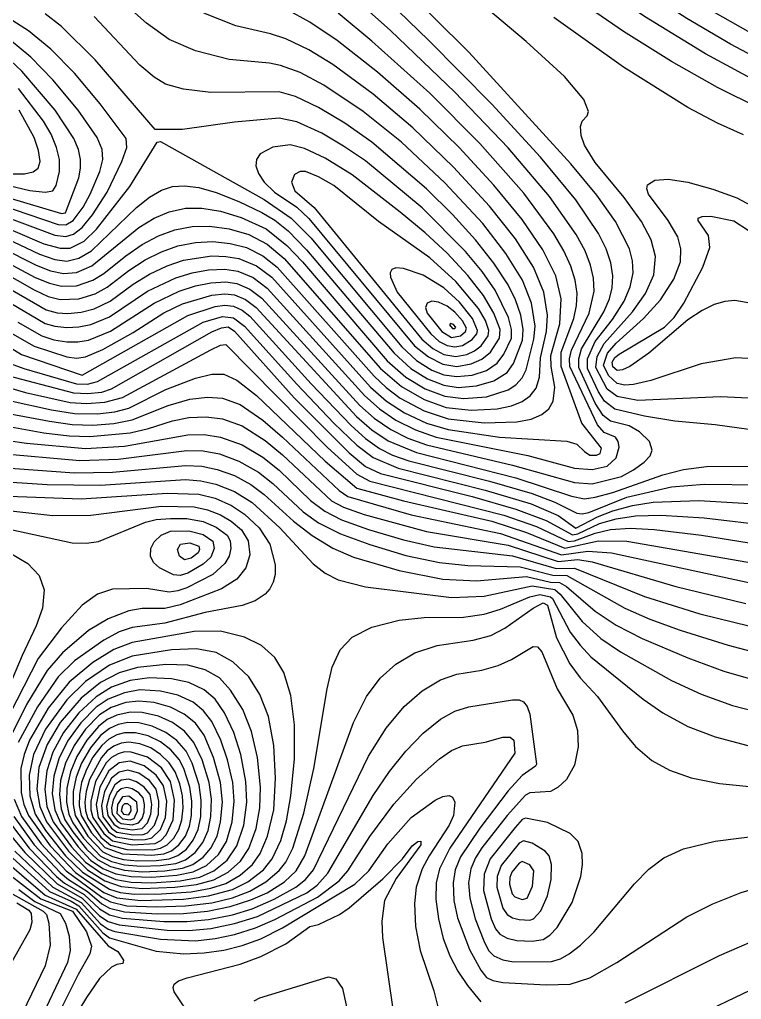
# Model space of a CAD drawing. Header units: inches. Extents: x 2608994 to 2618701, y 1261813 to 1271655.
# Drawn here: x 2615312 to 2616107, y 1265173 to 1266252 of the extents above; entities that cross this region are included whole.
import ezdxf

# ---------------------------------------------------------------- set-up
doc = ezdxf.new("R2010")
doc.units = ezdxf.units.IN
doc.header["$MEASUREMENT"] = 0

msp = doc.modelspace()

# ---------------------------------------------------------------- linework, layer by layer
for points, elevation in [([(2616132.4, 1266179.7), (2616067.6, 1266214.4), (2616000.4, 1266255.6), (2615932, 1266302.7), (2615866, 1266353.1), (2615789.2, 1266418.7), (2615720, 1266485.9), (2615657.2, 1266557.9), (2615593.6, 1266640.5), (2615538.1, 1266721.1), (2615494.5, 1266794.3), (2615458.7, 1266868.7)], 244), ([(2616127.6, 1266154.2), (2616080.8, 1266177.3), (2616030.4, 1266205.9), (2615977.6, 1266239.2), (2615922.4, 1266277.3), (2615861.2, 1266323.5), (2615802.4, 1266372.4), (2615744.8, 1266425.1), (2615696.8, 1266473.9), (2615662, 1266515), (2615622.4, 1266565.3), (2615549.9, 1266667.1), (2615491, 1266760.7), (2615435.2, 1266862.2)], 243), ([(2616162.4, 1266189.4), (2616095.2, 1266225), (2616047.2, 1266253.5), (2615998, 1266285.2), (2615950, 1266318.5), (2615902, 1266354.4), (2615855.2, 1266392.1), (2615810.8, 1266430.4), (2615767.6, 1266470.4), (2615729.2, 1266508.9), (2615668.3, 1266577.1), (2615609.2, 1266651.5), (2615554.1, 1266729.5), (2615510.5, 1266800.3), (2615476.7, 1266867.5)], 245), ([(2616156.4, 1266215.5), (2616076, 1266261), (2616022, 1266295.1), (2615969.2, 1266331.4), (2615916.4, 1266370.7), (2615864.8, 1266412.1), (2615815.6, 1266454.7), (2615768.8, 1266498.5), (2615726.8, 1266541.2), (2615684.8, 1266587.6), (2615618.9, 1266668.3), (2615560.5, 1266749.9), (2615516.8, 1266821)], 246), ([(2616128.8, 1265798.9), (2616078.4, 1265806), (2616034, 1265810), (2616000.4, 1265815.6), (2615968, 1265823.1), (2615956.7, 1265831.9), (2615950, 1265842.3), (2615937.9, 1265867.9), (2615937.9, 1265878.7), (2615946.4, 1265897.8), (2615965.5, 1265921.9), (2615978.1, 1265942.3), (2615984.9, 1265957.9), (2615988, 1265973.5), (2615987.4, 1265986.7), (2615984, 1265999.9), (2615968.7, 1266029.9), (2615948.1, 1266058.7), (2615919.3, 1266093.5), (2615807.2, 1266216.4), (2615652.4, 1266369.9)], 240), ([(2616122.8, 1265835.1), (2616084.4, 1265836.8), (2615993.2, 1265832.6), (2615970.4, 1265837), (2615959.6, 1265845.1), (2615946.9, 1265869.1), (2615948.3, 1265881.1), (2615956.2, 1265895.5), (2615987.4, 1265930.3), (2616001.8, 1265950.7), (2616010.8, 1265971.1), (2616012.7, 1265991.5), (2616008.1, 1266009.5), (2615997.1, 1266029.9), (2615978, 1266056.3), (2615946.2, 1266094.7), (2615934.6, 1266113.9), (2615930.9, 1266124.7), (2615930.1, 1266134.3), (2615932, 1266140.3), (2615937.6, 1266146.3), (2615938.8, 1266151.1), (2615933.8, 1266164.3), (2615912.3, 1266189.5), (2615870.2, 1266227.9), (2615716, 1266358)], 241), ([(2615923.6, 1265742.6), (2615942.8, 1265741), (2615975.1, 1265749.1), (2615988.6, 1265756.3), (2616000.2, 1265764.7), (2616006.8, 1265771.9), (2616009.1, 1265777.9), (2616006.1, 1265787.5), (2615995.1, 1265798.3), (2615983.6, 1265804.7), (2615963.2, 1265809.9), (2615955, 1265816.3), (2615946.4, 1265829.7), (2615928.2, 1265869.1), (2615928.1, 1265878.7), (2615931.3, 1265889.5), (2615955.9, 1265930.3), (2615961.9, 1265944.7), (2615964.9, 1265956.7), (2615965.6, 1265969.9), (2615963.5, 1265984.3), (2615958.3, 1265999.9), (2615950, 1266016.7), (2615924.9, 1266053.9), (2615886.1, 1266100.7), (2615832.4, 1266158.9), (2615762.8, 1266229.4), (2615686, 1266304)], 239), ([(2615923.6, 1265758.1), (2615942.8, 1265756.6), (2615959.6, 1265760.3), (2615969.3, 1265769.5), (2615972.8, 1265781.5), (2615971.6, 1265787.5), (2615968.6, 1265792.3), (2615956, 1265797.6), (2615948.8, 1265805.8), (2615918.4, 1265870.3), (2615918.1, 1265878.7), (2615920.2, 1265888.3), (2615939.7, 1265929.1), (2615945.1, 1265953.1), (2615944.4, 1265967.5), (2615941.1, 1265981.9), (2615935.1, 1265997.5), (2615925.5, 1266015.5), (2615896.1, 1266057.5), (2615850.4, 1266110.9), (2615791.6, 1266172.3), (2615720.8, 1266240.3), (2615670.4, 1266285.5)], 238), ([(2615826.4, 1265836.9), (2615850.4, 1265844.4), (2615858.8, 1265849.9), (2615866, 1265857.7), (2615870.3, 1265866.7), (2615878.6, 1265900.3), (2615880.1, 1265914.7), (2615876.1, 1265939.9), (2615866.1, 1265965.1), (2615848, 1265994.7), (2615822.4, 1266027.5), (2615780.8, 1266072.4), (2615732.8, 1266117.4), (2615690.8, 1266150.9), (2615647.6, 1266179.9), (2615621.2, 1266193.9), (2615599.6, 1266201.8), (2615587.6, 1266204.1), (2615543.2, 1266208.2), (2615506, 1266217.7), (2615477.2, 1266230.3), (2615452, 1266248.1), (2615432.8, 1266265.5)], 234), ([(2615221.6, 1266253.5), (2615185.6, 1266213.8), (2615173.7, 1266194.3), (2615168.5, 1266175.1), (2615167.1, 1266153.5), (2615168.9, 1266135.5), (2615175.3, 1266117.5), (2615192.9, 1266089.9), (2615203.6, 1266078.5), (2615214.4, 1266070.3), (2615284, 1266039.9), (2615351.2, 1266014.7)], 231), ([(2615351.2, 1266014.7), (2615363.2, 1266013.2), (2615371.6, 1266016), (2615381.2, 1266023.2), (2615392.5, 1266037.1), (2615408.7, 1266062.3), (2615425, 1266095.9), (2615430.4, 1266111.5), (2615429.8, 1266121.1), (2615401, 1266159.5), (2615372.8, 1266193.1), (2615346.8, 1266219.5), (2615322.2, 1266239.9), (2615300.8, 1266253.5)], 231), ([(2615810.8, 1265860.8), (2615826.4, 1265865.9), (2615838.4, 1265873.9), (2615845.6, 1265883.7), (2615854.1, 1265901.5), (2615854.2, 1265911.1), (2615850.9, 1265924.3), (2615836.2, 1265954.3), (2615821.9, 1265974.7), (2615803.6, 1265996.7), (2615755.6, 1266044.8), (2615693.2, 1266096.5), (2615669.2, 1266113), (2615645.2, 1266127), (2615617.6, 1266139.6), (2615598.4, 1266143.6), (2615549.2, 1266139.2), (2615491.6, 1266131), (2615461.6, 1266131.2), (2615395.6, 1266208), (2615358.4, 1266244.7), (2615340.4, 1266258.6)], 232), ([(2615815.6, 1265848.8), (2615834.8, 1265854.4), (2615849.2, 1265863.6), (2615856.4, 1265873.6), (2615866.1, 1265899.1), (2615867.1, 1265911.1), (2615864.4, 1265926.7), (2615858.6, 1265943.5), (2615850.3, 1265960.3), (2615834.8, 1265984.1), (2615814.4, 1266009.8), (2615789.2, 1266037.5), (2615760.4, 1266065.8), (2615700.4, 1266117.2), (2615670.4, 1266138.2), (2615641.6, 1266155.5), (2615616.4, 1266167.5), (2615598.4, 1266172.5), (2615522.8, 1266172.1), (2615492.8, 1266175.7), (2615473.1, 1266181.1), (2615460.4, 1266188.9), (2615444.8, 1266202), (2615394.5, 1266255.5)], 233), ([(2615838.4, 1265823.6), (2615854, 1265826.9), (2615866, 1265831.8), (2615874.6, 1265837.9), (2615881.2, 1265846.3), (2615885.1, 1265858.3), (2615885.9, 1265879.9), (2615892.7, 1265908.7), (2615893.7, 1265926.7), (2615889.8, 1265951.9), (2615878.2, 1265979.5), (2615858.5, 1266010.7), (2615830, 1266046.8), (2615790.4, 1266089.8), (2615745.6, 1266133.1), (2615701.6, 1266170.1), (2615657.2, 1266202.6), (2615630.8, 1266218.8), (2615605.6, 1266231), (2615588.8, 1266236.6), (2615550.4, 1266245.5), (2615515.3, 1266259.1)], 235), ([(2615860, 1265809.2), (2615875.6, 1265812.3), (2615887.6, 1265817.3), (2615895.1, 1265823.5), (2615899.9, 1265831.9), (2615901.8, 1265847.5), (2615897.8, 1265870.3), (2615897.6, 1265882.3), (2615907.3, 1265917.1), (2615908.8, 1265944.7), (2615902.8, 1265969.9), (2615888.7, 1265998.7), (2615866, 1266032.1), (2615834.8, 1266070), (2615796.3, 1266111.5), (2615753.2, 1266153.6), (2615706.4, 1266194.4), (2615662, 1266229.1), (2615632, 1266249.2), (2615606.8, 1266263.2)], 236), ([(2615934.4, 1265776.7), (2615940.4, 1265772.4), (2615947.6, 1265772.5), (2615951.6, 1265774.3), (2615953.4, 1265780.3), (2615931.5, 1265807.9), (2615908.7, 1265870.3), (2615908.8, 1265885.9), (2615922.6, 1265923.1), (2615925.7, 1265937.5), (2615926.3, 1265950.7), (2615924.3, 1265965.1), (2615919.5, 1265980.7), (2615911.9, 1265997.5), (2615900.8, 1266016.4), (2615867.7, 1266061.1), (2615819.2, 1266115.8), (2615764, 1266171.3), (2615700.4, 1266228.6), (2615663.2, 1266259.3)], 237), ([(2616109.6, 1266125.3), (2616080.8, 1266138.2), (2616048.4, 1266155.3), (2615977.6, 1266199.7), (2615900.8, 1266254.5)], 242), ([(2615354.8, 1266026.6), (2615363.2, 1266026.2), (2615371.5, 1266031.1), (2615382.4, 1266045.5), (2615390.1, 1266059.9), (2615400.7, 1266085.1), (2615404.1, 1266098.3), (2615403.4, 1266109.1), (2615397.9, 1266122.3), (2615376.7, 1266152.3), (2615349, 1266185.9), (2615324.8, 1266210.7), (2615301.2, 1266230.3)], 230), ([(2615362.8, 1266039.5), (2615377.5, 1266077.9), (2615379.5, 1266088.7), (2615379.4, 1266098.3), (2615377.1, 1266109.1), (2615372.1, 1266121.1), (2615351.7, 1266152.3), (2615314.9, 1266195.5), (2615296, 1266213.2)], 229), ([(2615348.8, 1266063.7), (2615352.8, 1266069.5), (2615356.5, 1266085.1), (2615356.2, 1266098.3), (2615353.1, 1266111.5), (2615347, 1266125.9), (2615338.6, 1266140.3), (2615311.3, 1266176.3)], 228), ([(2615327.2, 1266084.4), (2615332.7, 1266088.7), (2615334.9, 1266095.9), (2615333.3, 1266107.9), (2615328.5, 1266122.3), (2615311.8, 1266152.3)], 227), ([(2615275.6, 1266032.3), (2615339.2, 1266005.4), (2615357.2, 1266000.4), (2615368, 1266000.5), (2615383.6, 1266008.2), (2615397, 1266021.5), (2615433.6, 1266068.3), (2615464, 1266117.2), (2615467.6, 1266118), (2615581.6, 1266054), (2615611.6, 1266033.6), (2615633.2, 1266011.7), (2615733.3, 1265891.9), (2615749.6, 1265876.9), (2615766.4, 1265866.2), (2615779.6, 1265861.1), (2615794, 1265859), (2615810.8, 1265860.8)], 232), ([(2615809.6, 1265873), (2615821.6, 1265878.1), (2615831, 1265885.9), (2615840.9, 1265901.5), (2615841.5, 1265911.1), (2615834.8, 1265929.1), (2615823.3, 1265948.3), (2615806, 1265970.5), (2615783.2, 1265994.9), (2615759.2, 1266017.4), (2615731.6, 1266040.3), (2615678.8, 1266081.2), (2615648.8, 1266099.7), (2615626, 1266110.3), (2615610.4, 1266114.3), (2615591.2, 1266111.8), (2615577.2, 1266104.3), (2615573.4, 1266098.3), (2615572.7, 1266091.1), (2615575.4, 1266082.7), (2615581.7, 1266073.1), (2615593, 1266062.3), (2615617.7, 1266045.5), (2615630.8, 1266033.1), (2615747.3, 1265893.1), (2615762.8, 1265880.7), (2615778.4, 1265872.8), (2615794, 1265870.3), (2615809.6, 1265873)], 231), ([(2615303.2, 1266082.3), (2615317.6, 1266082.3), (2615327.2, 1266084.4)], 227), ([(2615804.8, 1265883.5), (2615813.2, 1265887.3), (2615820.6, 1265893.1), (2615828.4, 1265903.9), (2615829.2, 1265909.9), (2615825.4, 1265920.7), (2615817.7, 1265933.9), (2615792.8, 1265963.8), (2615764, 1265989.7), (2615707.6, 1266029.8), (2615658.3, 1266069.5), (2615641.6, 1266079), (2615627.2, 1266084.8), (2615621.2, 1266085), (2615615.2, 1266081.6), (2615611.8, 1266073.1), (2615615.6, 1266063.5), (2615636.8, 1266045.2), (2615755.5, 1265900.3), (2615767.6, 1265890.1), (2615779.6, 1265883.5), (2615792.8, 1265881.3), (2615804.8, 1265883.5)], 230), ([(2615270.8, 1266076.6), (2615323.6, 1266064), (2615340.4, 1266062.1), (2615348.8, 1266063.7)], 228), ([(2616127.6, 1265878.1), (2616101.2, 1265879.8), (2616062.8, 1265873), (2616007.5, 1265854.7), (2615988.4, 1265850.2), (2615978.8, 1265849.8), (2615970.4, 1265851.6), (2615960.8, 1265860.1), (2615955.5, 1265871.5), (2615959.9, 1265884.7), (2615969.2, 1265895.8), (2615999.4, 1265923.1), (2616018.1, 1265943.5), (2616032.8, 1265966.3), (2616040.1, 1265985.5), (2616040.7, 1265999.9), (2616037.2, 1266013.1), (2616026.7, 1266031.1), (2616004.9, 1266059.9), (2616003.1, 1266065.9), (2616004, 1266070.2), (2616012, 1266075.5), (2616026.8, 1266076.5), (2616048.4, 1266073.1), (2616076, 1266065.4), (2616102.4, 1266056), (2616118, 1266047.4)], 242), ([(2615210.1, 1266052.7), (2615334.4, 1265993.9), (2615351.2, 1265988.2), (2615364.4, 1265986.3), (2615377.6, 1265989.4), (2615391.7, 1265997.5), (2615441.2, 1266045.3), (2615455.6, 1266056.6), (2615468.8, 1266064.3), (2615480.8, 1266068.3), (2615494, 1266069.3), (2615509.6, 1266067.2), (2615528.8, 1266061.8), (2615554, 1266051.9), (2615579.2, 1266039.9), (2615593.6, 1266031.3), (2615608, 1266019.7), (2615628.4, 1265998.7), (2615724.9, 1265884.7), (2615743.4, 1265867.9), (2615761.6, 1265856.6), (2615779.6, 1265849.5), (2615795.2, 1265847.2), (2615815.6, 1265848.8)], 233), ([(2615290, 1266048.5), (2615354.8, 1266026.6)], 230), ([(2615299.6, 1266056.3), (2615358.4, 1266038.5), (2615362.8, 1266039.5)], 229), ([(2615213.2, 1266040.9), (2615330.8, 1265981.8), (2615346.4, 1265975.7), (2615360.8, 1265972.5), (2615375.2, 1265973.8), (2615392, 1265981), (2615443.6, 1266023.1), (2615460.4, 1266033.4), (2615477.2, 1266040.6), (2615495.2, 1266044.4), (2615513.2, 1266044.4), (2615533.6, 1266041.1), (2615556.4, 1266034.2), (2615584, 1266021.7), (2615606.8, 1266003.5), (2615623.8, 1265985.5), (2615717.2, 1265876.6), (2615737.6, 1265858.5), (2615759.2, 1265845.5), (2615780.8, 1265837.4), (2615801.2, 1265835.1), (2615826.4, 1265836.9)], 234), ([(2615209.6, 1266032.6), (2615329.6, 1265968.3), (2615345.2, 1265961.8), (2615358.4, 1265958.5), (2615375.2, 1265959.1), (2615393.2, 1265965.3), (2615405.2, 1265972.7), (2615429.2, 1265992.1), (2615447.2, 1266004.5), (2615465.2, 1266014.2), (2615483.2, 1266020.8), (2615502.4, 1266024.5), (2615521.6, 1266024.8), (2615543.2, 1266021.7), (2615564.8, 1266015.5), (2615585.2, 1266004.9), (2615603.8, 1265989.1), (2615710, 1265868), (2615732.8, 1265848.2), (2615758, 1265833.7), (2615782, 1265825.2), (2615809.6, 1265822.2), (2615838.4, 1265823.6)], 235), ([(2616122.8, 1265938.9), (2616100, 1265942.9), (2616089.2, 1265941.8), (2616077.2, 1265938.3), (2616064, 1265931.8), (2616048.4, 1265921.6), (2616005.4, 1265884.7), (2615984.3, 1265870.3), (2615976.4, 1265866.7), (2615970.4, 1265865.9), (2615965.6, 1265869.8), (2615964.8, 1265875.1), (2615968, 1265880.1), (2615972.8, 1265883.8), (2616022.5, 1265913.5), (2616033.2, 1265924.3), (2616043.9, 1265939.9), (2616064.7, 1265979.5), (2616072.6, 1266001.1), (2616070.9, 1266014.3), (2616059.8, 1266031.1), (2616059.7, 1266033.5), (2616064, 1266035.5), (2616073.6, 1266035.6), (2616098.8, 1266030.5), (2616114.8, 1266020.3)], 243), ([(2615204.8, 1266024.8), (2615328.4, 1265954.5), (2615344, 1265947.3), (2615357.2, 1265944), (2615377.6, 1265944.7), (2615395.6, 1265950.2), (2615408.8, 1265957.5), (2615432.8, 1265975.9), (2615450.8, 1265987.5), (2615468.8, 1265996.5), (2615486.8, 1266002.9), (2615506, 1266006.7), (2615525.2, 1266007.7), (2615544.4, 1266005.8), (2615562.4, 1266001.3), (2615580.4, 1265992.1), (2615596.1, 1265979.5), (2615702.8, 1265859.4), (2615716, 1265846.9), (2615731.6, 1265835.4), (2615758, 1265821.3), (2615784.4, 1265812.6), (2615824, 1265808.1), (2615860, 1265809.2)], 236), ([(2615290, 1265962.2), (2615341.8, 1265932.7), (2615353.6, 1265929.4), (2615365.6, 1265928.7), (2615380, 1265930), (2615394.4, 1265933.6), (2615412.2, 1265942.3), (2615437.6, 1265960.9), (2615455.6, 1265972), (2615474.8, 1265981.1), (2615492.8, 1265987.1), (2615524, 1265991.9), (2615539.6, 1265991.5), (2615554, 1265989.2), (2615573.2, 1265981.1), (2615590, 1265968.4), (2615698.7, 1265847.5), (2615716.6, 1265831.9), (2615736.4, 1265819.1), (2615760.4, 1265807.9), (2615784.4, 1265800.8), (2615840.8, 1265792.5), (2615915.2, 1265788.1), (2615926, 1265784.5), (2615934.4, 1265776.7)], 237), ([(2615302, 1265940.3), (2615340.4, 1265917.7), (2615351.2, 1265914.6), (2615364.4, 1265913.2), (2615377.6, 1265913.8), (2615390.8, 1265916.5), (2615411.2, 1265924.8), (2615453.2, 1265953.1), (2615484.4, 1265968), (2615502.4, 1265973.4), (2615520.4, 1265976.5), (2615538.4, 1265977.2), (2615552.8, 1265975.2), (2615569.6, 1265968.1), (2615585.2, 1265956.3), (2615692.5, 1265837.9), (2615708.8, 1265823.4), (2615726.8, 1265811.1), (2615748.4, 1265800.3), (2615771.2, 1265792.5), (2615872, 1265772.1), (2615923.6, 1265758.1)], 238), ([(2615800, 1265893.4), (2615810.8, 1265900), (2615816, 1265906.3), (2615816.7, 1265909.9), (2615811, 1265923.1), (2615796.8, 1265941.1), (2615779.6, 1265956.7), (2615756.8, 1265970.8), (2615735.2, 1265978.1), (2615726.8, 1265978.7), (2615722.4, 1265977.1), (2615720.6, 1265973.5), (2615720.9, 1265968.7), (2615728.2, 1265951.9), (2615765.2, 1265906), (2615774.4, 1265897.9), (2615783.2, 1265893.2), (2615791.6, 1265891.8), (2615800, 1265893.4)], 229), ([(2615310.4, 1265919), (2615336.8, 1265904), (2615350, 1265899.7), (2615364.4, 1265897.2), (2615376.4, 1265897.2), (2615388.4, 1265899.3), (2615412.4, 1265909.2), (2615460.4, 1265940), (2615488, 1265953.3), (2615506, 1265959.1), (2615522.8, 1265962.4), (2615539.6, 1265963.5), (2615551.6, 1265961.7), (2615566, 1265955.5), (2615579.2, 1265945.5), (2615687.2, 1265827.3), (2615702.8, 1265813.3), (2615721.2, 1265800.7), (2615740, 1265791.2), (2615760.6, 1265783.9), (2615855.2, 1265761.4), (2615923.6, 1265742.6)], 239), ([(2615304.4, 1265906.1), (2615328.4, 1265892.6), (2615364.4, 1265880.7), (2615375.2, 1265879.5), (2615384.8, 1265880.7), (2615404, 1265888.9), (2615437.6, 1265907.7), (2615471.2, 1265929.2), (2615491.6, 1265939.2), (2615524, 1265948.8), (2615538.4, 1265950.3), (2615549.2, 1265949), (2615561.2, 1265944), (2615572.9, 1265935.1), (2615683.5, 1265815.1), (2615700.4, 1265800.3), (2615718.4, 1265788.4), (2615749.6, 1265775.5), (2615858.8, 1265747.6), (2615920, 1265727.4), (2615934.4, 1265724.6), (2615946.4, 1265726.4)], 240), ([(2615798.1, 1265903.9), (2615803.6, 1265908.7), (2615804.5, 1265912.3), (2615800, 1265920.5), (2615791.6, 1265930.1), (2615783.2, 1265936.5), (2615773.6, 1265941.1), (2615766.4, 1265942.2), (2615761.4, 1265939.9), (2615759.5, 1265935.1), (2615761.1, 1265929.1), (2615777.5, 1265908.7), (2615788, 1265902.2), (2615798.1, 1265903.9)], 228), ([(2615292.4, 1265897), (2615314.4, 1265883.5), (2615381.2, 1265860.6), (2615497.6, 1265926.5), (2615527.6, 1265936.3), (2615538.4, 1265937.7), (2615548, 1265936.5), (2615557.6, 1265932.1), (2615565.9, 1265925.5), (2615633.5, 1265851.1), (2615677.6, 1265805.1), (2615693.2, 1265790.8), (2615708.8, 1265779.9), (2615723.2, 1265772.7), (2615741.2, 1265766.3), (2615830, 1265743.9), (2615876.8, 1265730.3), (2615902, 1265720.8), (2615926, 1265708.6)], 241), ([(2615302, 1265873.5), (2615317, 1265867.9), (2615375.2, 1265851.1), (2615387.2, 1265850.8), (2615398, 1265853.5), (2615514.4, 1265918.9), (2615536, 1265925.2), (2615548, 1265923.9), (2615560, 1265914.7), (2615617.6, 1265850.6), (2615658.6, 1265807.9), (2615683.6, 1265783.4), (2615701.6, 1265769.8), (2615729.2, 1265758.2), (2615825.2, 1265734), (2615875.6, 1265718.9), (2615905.6, 1265706.2), (2615924.8, 1265692.1), (2615948.8, 1265704.7), (2615965.6, 1265711.4), (2615987.2, 1265717.1), (2616010, 1265720.7), (2616060.4, 1265722.5), (2616140.8, 1265717.8)], 242), ([(2615293.5, 1265861.9), (2615371.6, 1265841.3), (2615387.2, 1265840.3), (2615402.8, 1265842.1), (2615413.6, 1265845.7), (2615524, 1265908.5), (2615534.8, 1265912.9), (2615542, 1265913.7), (2615549.2, 1265909.1), (2615614.9, 1265835.5), (2615675.2, 1265775.1), (2615693.2, 1265760.2), (2615710, 1265752.3), (2615810.8, 1265726.9), (2615858.8, 1265713.2), (2615892.4, 1265700.6), (2615921.2, 1265684.7), (2615927.2, 1265686), (2615951.2, 1265697.2), (2615969.2, 1265702.5), (2615990.8, 1265705.7), (2616018.4, 1265706.5), (2616066.4, 1265703.5), (2616140.8, 1265694.8)], 243), ([(2615789.2, 1265912.1), (2615791.6, 1265911.9), (2615792.8, 1265913.5), (2615790.4, 1265916.4), (2615786.8, 1265917.5), (2615786, 1265915.9), (2615789.2, 1265912.1)], 227), ([(2615270.8, 1265855.6), (2615318.8, 1265841.7), (2615368, 1265830.7), (2615386, 1265829.4), (2615406.4, 1265830.9), (2615425.6, 1265836), (2615522.8, 1265888.5), (2615533.6, 1265893.6), (2615539.6, 1265894.5), (2615651, 1265781.5), (2615683.6, 1265751.6), (2615698, 1265743.9), (2615845.6, 1265706.3), (2615881.6, 1265693.9), (2615916.4, 1265677.6), (2615923.6, 1265678.3), (2615946.4, 1265686.8), (2615963.2, 1265690.7), (2615984.8, 1265692), (2616011.2, 1265690.7), (2616063.3, 1265684.3), (2616145.6, 1265671.4)], 244), ([(2615300.8, 1265832.7), (2615347.6, 1265822.5), (2615372.8, 1265818.4), (2615398, 1265818.2), (2615417.2, 1265820.3), (2615432.8, 1265824.2), (2615473.6, 1265844.8), (2615506, 1265857.5), (2615524, 1265861.7), (2615537.2, 1265861.7), (2615551.6, 1265855), (2615573.2, 1265838.1), (2615649, 1265765.9), (2615683.6, 1265736.2), (2615735.2, 1265722.4), (2615832.4, 1265699.7), (2615870.8, 1265687.3), (2615912.8, 1265670.3), (2615950, 1265678.2), (2615981.2, 1265677.7), (2616317.2, 1265619.5)], 245), ([(2615302, 1265817.9), (2615345.2, 1265809.9), (2615370.4, 1265806.3), (2615393.2, 1265805.7), (2615416, 1265807.5), (2615436.4, 1265811.3), (2615476, 1265827.2), (2615500, 1265834.1), (2615519.2, 1265836.6), (2615536, 1265835.4), (2615555.2, 1265828.2), (2615580.4, 1265811), (2615602, 1265792.4), (2615664.4, 1265733.5), (2615674, 1265727), (2615743.6, 1265706.7), (2615842, 1265686.4), (2615909.2, 1265662.9), (2615938, 1265666.9), (2615964.4, 1265664.9), (2616149.2, 1265625)], 246), ([(2615266, 1265810.4), (2615339.2, 1265797.3), (2615366.8, 1265793.9), (2615389.6, 1265793), (2615434, 1265797.2), (2615454.4, 1265801.8), (2615480.8, 1265810.4), (2615498.8, 1265813.9), (2615518, 1265814.8), (2615536, 1265812.5), (2615557.6, 1265804.8), (2615582.8, 1265788.8), (2615602, 1265772.9), (2615656, 1265722.4), (2615669.2, 1265715.1), (2615692, 1265707.3), (2615760.4, 1265688.6), (2615850.4, 1265673.5), (2615905.6, 1265655.5), (2615927.2, 1265657.6), (2615942.8, 1265655.2), (2616035.2, 1265627.9), (2616112, 1265609.2)], 247), ([(2615279.2, 1265791.5), (2615320, 1265785.8), (2615384.8, 1265780), (2615428, 1265782.6), (2615497.6, 1265795.1), (2615515.6, 1265795.2), (2615533.6, 1265792.5), (2615557.6, 1265784), (2615580.4, 1265770.5), (2615598.4, 1265755.9), (2615632.7, 1265722.7), (2615648.5, 1265710.7), (2615666.8, 1265701.4), (2615696.8, 1265690.8), (2615735.2, 1265679.3), (2615768.8, 1265671.7), (2615855.2, 1265661.6), (2615903.2, 1265647.9), (2615923.6, 1265648.2), (2616000.4, 1265617), (2616061.6, 1265597.7), (2616152.8, 1265575.5)], 248), ([(2615287.6, 1265774.7), (2615378.8, 1265766.7), (2615420.8, 1265768.1), (2615496.4, 1265777.6), (2615514.4, 1265777.2), (2615532.4, 1265773.9), (2615554, 1265766.1), (2615575.6, 1265753.8), (2615591.2, 1265741.5), (2615624.8, 1265710.1), (2615641.6, 1265698.2), (2615665.6, 1265686.1), (2615698, 1265674), (2615737.6, 1265662), (2615774.8, 1265654.3), (2615806, 1265651), (2615863.6, 1265649.6), (2615899.6, 1265640.5), (2615915.2, 1265640), (2615978.8, 1265603.9), (2616006.4, 1265591.8), (2616040, 1265579.7), (2616092.8, 1265563.3), (2616137.2, 1265551.6)], 249), ([(2615286.4, 1265759.3), (2615372.8, 1265753.2), (2615414.8, 1265753.9), (2615495.2, 1265761.2), (2615513.2, 1265760.3), (2615530, 1265756.9), (2615549.2, 1265750), (2615567.2, 1265740.1), (2615581.6, 1265729.4), (2615614, 1265699.7), (2615634.4, 1265684.2), (2615657.2, 1265670.2), (2615680, 1265660.2), (2615730.4, 1265645.4), (2615778.4, 1265636), (2615815.6, 1265634.3), (2615870.8, 1265638.9), (2615897.2, 1265632.8), (2615906.8, 1265632.5), (2615914.8, 1265627.9), (2615946.4, 1265600.6), (2615969.2, 1265585.4), (2615998, 1265570.5), (2616048.4, 1265549.2), (2616088, 1265534.8), (2616127.6, 1265523.4)], 250), ([(2615946.4, 1265726.4), (2615965.6, 1265731.3), (2616020.8, 1265750.9), (2616043.6, 1265756.7), (2616068.8, 1265760), (2616115.6, 1265760.5)], 240), ([(2615281.6, 1265744.3), (2615342.8, 1265740.4), (2615401.6, 1265739.4), (2615495.2, 1265745.6), (2615512, 1265744.4), (2615528.5, 1265740.7), (2615549.2, 1265732.5), (2615568.4, 1265720.3), (2615598.8, 1265692.7), (2615635.6, 1265652.7), (2615648.8, 1265642.6), (2615663.2, 1265635.2), (2615693.2, 1265627.4), (2615788, 1265615.7), (2615824, 1265617.4), (2615876.8, 1265628.7), (2615902, 1265624.5), (2615907.8, 1265619.5), (2615932, 1265589.2), (2615952.4, 1265570.7), (2615974, 1265556.1), (2616030.4, 1265524.4), (2616062.8, 1265509.3), (2616097.6, 1265497), (2616136, 1265487.1)], 251), ([(2615926, 1265708.6), (2615932, 1265708), (2615939.2, 1265709.5), (2615981.2, 1265726.3), (2616030.4, 1265737.6), (2616066.4, 1265740.6), (2616127.6, 1265739.9)], 241), ([(2615290, 1265727.8), (2615380, 1265724.5), (2615474.8, 1265730.8), (2615509.6, 1265729.5), (2615527.6, 1265725.1), (2615545.6, 1265717.2), (2615560, 1265707.6), (2615576.3, 1265692.7), (2615588, 1265674.7), (2615594, 1265651.9), (2615593.8, 1265641.1), (2615591.8, 1265632.7), (2615588.1, 1265625.5), (2615582.7, 1265619.5), (2615571.9, 1265612.3), (2615557.6, 1265606.9), (2615516.8, 1265599.4), (2615472.4, 1265587.4), (2615436.4, 1265582.9), (2615422, 1265577.9), (2615405.2, 1265568.9), (2615372.8, 1265546), (2615354.8, 1265528.3), (2615332, 1265495.4), (2615310.8, 1265456.3)], 252), ([(2615266, 1265715.2), (2615348.8, 1265706.2), (2615390.8, 1265706.3), (2615468.8, 1265716.4), (2615504.8, 1265715.6), (2615519.2, 1265712.5), (2615533.6, 1265706.9), (2615545.4, 1265699.9), (2615556.7, 1265690.3), (2615564.1, 1265678.3), (2615566, 1265662.7), (2615561.4, 1265648.3), (2615551.6, 1265636), (2615534.8, 1265625.2), (2615489.2, 1265607.7), (2615472.4, 1265603.8), (2615447.2, 1265603.7), (2615432.8, 1265601.2), (2615410, 1265592.4), (2615388.4, 1265579.5), (2615359.6, 1265555), (2615342.8, 1265535.5), (2615320, 1265497.8), (2615298.8, 1265455.1)], 253), ([(2615260, 1265699.7), (2615370.4, 1265676), (2615386, 1265675.5), (2615399.2, 1265677.6), (2615450.9, 1265698.7), (2615462.8, 1265701.6), (2615478.4, 1265702.8), (2615496.4, 1265702.7), (2615514.4, 1265699.5), (2615528.8, 1265693.4), (2615540.8, 1265684.3), (2615544.1, 1265678.3), (2615545, 1265669.9), (2615543.2, 1265661.5), (2615538.5, 1265653.1), (2615525, 1265641.1), (2615496.4, 1265626.5), (2615486.8, 1265623), (2615477.2, 1265621.8), (2615452, 1265625.7), (2615414.8, 1265625.1), (2615398, 1265619.3), (2615381.2, 1265607.2), (2615358.4, 1265582.5), (2615332.8, 1265548.7), (2615293.6, 1265471.9)], 254), ([(2615497.6, 1265642.5), (2615489.2, 1265640.1), (2615482, 1265640.7), (2615466.5, 1265648.3), (2615459.9, 1265654.3), (2615456.6, 1265661.5), (2615457, 1265669.9), (2615460.7, 1265677.1), (2615468.1, 1265684.3), (2615478.4, 1265688.8), (2615498.8, 1265689.1), (2615514.4, 1265685.2), (2615525.2, 1265677.9), (2615526.8, 1265669.9), (2615522.8, 1265660.3), (2615514.4, 1265652.4), (2615497.6, 1265642.5)], 255), ([(2615501.4, 1265659.1), (2615494, 1265657.3), (2615488.5, 1265661.5), (2615486.2, 1265668.7), (2615489.6, 1265674.7), (2615500, 1265676), (2615509.6, 1265672.3), (2615510.5, 1265668.7), (2615508.9, 1265665.1), (2615501.4, 1265659.1)], 256), ([(2615301.6, 1265665.1), (2615321.6, 1265653.1), (2615334.1, 1265639.9), (2615339.6, 1265624.3), (2615337.5, 1265603.9), (2615330.7, 1265584.7), (2615315.2, 1265552.1), (2615276, 1265459.9)], 255), ([(2615306.4, 1265393.9), (2615314.5, 1265374.7), (2615336.1, 1265344.7), (2615363.5, 1265314.7), (2615402.8, 1265285.7), (2615412.4, 1265280.6), (2615430.4, 1265276.4), (2615462.8, 1265275.2), (2615495.2, 1265276.1), (2615524, 1265279.7), (2615546.8, 1265285.2), (2615566, 1265292.3), (2615583.7, 1265302.7), (2615598.4, 1265315), (2615605.5, 1265324.3), (2615613.3, 1265339.9), (2615625.5, 1265378.3), (2615636.5, 1265427.5), (2615651, 1265515.1), (2615656.6, 1265539.1), (2615665.3, 1265558.3), (2615678.8, 1265572.2), (2615700.4, 1265583), (2615730.4, 1265590.9), (2615758, 1265593.7), (2615801.2, 1265594), (2615824, 1265597.3), (2615842, 1265602.8), (2615874.4, 1265616.6), (2615885.2, 1265619.2), (2615897.2, 1265616.7), (2615899.2, 1265614.7), (2615918.8, 1265577.7), (2615929.6, 1265563.2), (2615941.6, 1265550.4), (2615999.2, 1265504), (2616020.8, 1265488.7), (2616048.4, 1265473.7), (2616078.4, 1265462.3), (2616114.4, 1265452.9)], 252), ([(2615305.9, 1265374.7), (2615328.6, 1265343.5), (2615357.2, 1265312.8), (2615366.2, 1265305.1), (2615387.2, 1265292.1), (2615402.8, 1265278.5), (2615411.2, 1265273.8), (2615428, 1265269.7), (2615464, 1265267.6), (2615492.8, 1265267.8), (2615519.2, 1265270.4), (2615544.4, 1265275.4), (2615567.2, 1265282.7), (2615584.9, 1265290.7), (2615604.2, 1265302.7), (2615617, 1265314.7), (2615626.6, 1265331.5), (2615680, 1265478.3), (2615694.3, 1265506.7), (2615709.5, 1265527.1), (2615726.8, 1265542.4), (2615747.7, 1265554.7), (2615772.4, 1265563.1), (2615812, 1265568.7), (2615831.2, 1265574.1), (2615846.8, 1265581.9), (2615877.8, 1265603.9), (2615888.8, 1265609.8), (2615893.6, 1265607.5), (2615903.6, 1265571.5), (2615918.2, 1265542.7), (2615929.6, 1265527.3), (2615948.8, 1265506.7), (2615976.4, 1265468.8), (2615990.8, 1265451.9), (2616008.8, 1265436.4), (2616028, 1265425.6), (2616052, 1265417.3), (2616083.2, 1265411), (2616145.6, 1265404.6)], 253), ([(2615492.8, 1265283.6), (2615520.4, 1265287.1), (2615546.8, 1265294.3), (2615563.8, 1265302.7), (2615580.8, 1265315.9), (2615590.4, 1265327.9), (2615599.9, 1265348.3), (2615606.4, 1265369.9), (2615611.1, 1265397.5), (2615615, 1265438.3), (2615615, 1265475.5), (2615611, 1265507.9), (2615603.4, 1265533.1), (2615593.5, 1265549.9), (2615578.9, 1265563.1), (2615560, 1265572.1), (2615533.6, 1265578.8), (2615504.8, 1265578.2), (2615436.4, 1265566.1), (2615416, 1265558.4), (2615393.2, 1265544.1), (2615366.8, 1265522.7), (2615344, 1265493.8), (2615323.2, 1265458.7), (2615317.3, 1265443.1), (2615313.8, 1265427.5), (2615314, 1265401.1), (2615317.1, 1265387.9), (2615322.2, 1265375.9), (2615346.1, 1265342.3), (2615374, 1265312.8), (2615405.2, 1265291.1), (2615419.6, 1265285.2), (2615446, 1265282.3), (2615492.8, 1265283.6)], 251), ([(2615300.2, 1265369.9), (2615323, 1265339.9), (2615353.1, 1265308.7), (2615362, 1265301.3), (2615383.6, 1265288.9), (2615400.4, 1265272.9), (2615411.2, 1265266.3), (2615425.6, 1265262.6), (2615471.2, 1265259), (2615496.4, 1265259), (2615520.4, 1265261.4), (2615546.8, 1265266.5), (2615568.4, 1265273), (2615592.8, 1265283.5), (2615616.7, 1265296.7), (2615627.4, 1265305.1), (2615636, 1265315.9), (2615696.8, 1265441.2), (2615716, 1265472), (2615736, 1265495.9), (2615755.6, 1265512.9), (2615776, 1265525.2), (2615794, 1265531.5), (2615821.6, 1265535.8), (2615839.6, 1265541), (2615854, 1265547.4), (2615878, 1265561.7), (2615882.8, 1265561.5), (2615887.6, 1265555.9), (2615904.4, 1265515.3), (2615921.8, 1265486.3), (2615926.8, 1265469.5), (2615927.7, 1265451.5), (2615923.5, 1265431.1), (2615914.5, 1265415.5), (2615905.4, 1265407.1), (2615897.2, 1265402.3), (2615874.4, 1265400.7), (2615869.6, 1265398.2), (2615849.2, 1265375.8), (2615821.6, 1265340.2), (2615814.4, 1265329.1), (2615809.5, 1265317.1), (2615806.8, 1265301.5), (2615808.3, 1265284.7), (2615814.1, 1265261.9), (2615823.5, 1265237.9), (2615828.9, 1265227.1), (2615834.8, 1265221.1), (2615844.4, 1265216.7), (2615856.4, 1265214.5), (2615898.3, 1265215.1), (2615908, 1265218), (2615917.6, 1265223.3), (2615930.2, 1265233.1), (2615945, 1265247.5), (2615989.6, 1265300.6), (2616005.2, 1265316.6), (2616022, 1265329.3), (2616043.6, 1265338.9), (2616078.4, 1265347.4), (2616127.6, 1265353.9)], 254), ([(2615438.8, 1265289.1), (2615468.8, 1265289.3), (2615501.2, 1265291.7), (2615522.8, 1265295.6), (2615539.6, 1265301), (2615555.4, 1265309.9), (2615569, 1265321.9), (2615577.4, 1265333.9), (2615585.5, 1265353.1), (2615592.3, 1265381.9), (2615594.3, 1265416.7), (2615592.5, 1265452.7), (2615586.4, 1265484.6), (2615577.1, 1265509.1), (2615564.7, 1265528.3), (2615547.2, 1265545.1), (2615528.8, 1265555.4), (2615507.2, 1265559.2), (2615479.6, 1265558), (2615436.4, 1265551.1), (2615411.2, 1265541.2), (2615384.8, 1265523.3), (2615364.4, 1265503.2), (2615340.8, 1265470.7), (2615327.8, 1265443.1), (2615322.8, 1265420.3), (2615323.5, 1265397.5), (2615329.7, 1265377.1), (2615341, 1265359.1), (2615363.1, 1265331.5), (2615381.8, 1265313.5), (2615411.2, 1265294.8), (2615423.2, 1265291.1), (2615438.8, 1265289.1)], 250), ([(2615483.2, 1265296.8), (2615507.2, 1265299.8), (2615526.4, 1265305), (2615542.2, 1265313.5), (2615555.7, 1265325.5), (2615564.8, 1265339.5), (2615572.8, 1265361.5), (2615576.9, 1265384.3), (2615577.5, 1265407.1), (2615574.4, 1265439.5), (2615567.8, 1265468.3), (2615558.3, 1265492.3), (2615544.8, 1265513.9), (2615532.4, 1265527.2), (2615516.8, 1265536.3), (2615497.6, 1265541.2), (2615473.6, 1265542.1), (2615442.4, 1265538.7), (2615422, 1265532.9), (2615401.6, 1265522.2), (2615380, 1265504.9), (2615357.2, 1265478.1), (2615342.6, 1265453.9), (2615333.7, 1265428.7), (2615331.5, 1265404.7), (2615334.6, 1265385.5), (2615342, 1265368.7), (2615366.4, 1265336.3), (2615387.2, 1265316), (2615406.4, 1265303.7), (2615424.4, 1265297.4), (2615447.2, 1265295.3), (2615483.2, 1265296.8)], 249), ([(2615489.2, 1265303.9), (2615510.8, 1265308), (2615526.4, 1265314.9), (2615541.1, 1265326.7), (2615551.7, 1265342.3), (2615559.2, 1265365.1), (2615562.6, 1265390.3), (2615561.5, 1265413.1), (2615556, 1265443.1), (2615548.3, 1265467.1), (2615537.9, 1265488.7), (2615527.6, 1265503.8), (2615515.6, 1265514.2), (2615498.8, 1265522.2), (2615479.6, 1265526.4), (2615455.6, 1265527.2), (2615434, 1265524.3), (2615413.6, 1265517), (2615396.8, 1265506.6), (2615377.6, 1265488.7), (2615360.7, 1265467.1), (2615348.9, 1265445.5), (2615342.3, 1265425.1), (2615340.1, 1265404.7), (2615342.5, 1265385.5), (2615349.4, 1265368.7), (2615369.7, 1265341.1), (2615385.1, 1265324.3), (2615402.8, 1265311.9), (2615418.4, 1265305.2), (2615435.2, 1265302.2), (2615458, 1265301.7), (2615489.2, 1265303.9)], 248), ([(2615485.6, 1265310), (2615503.6, 1265313.7), (2615518.3, 1265320.7), (2615531.5, 1265332.7), (2615540.2, 1265347.1), (2615546.4, 1265368.7), (2615548.7, 1265391.5), (2615547.2, 1265411.9), (2615541.5, 1265437.1), (2615534, 1265458.7), (2615524.2, 1265479.1), (2615515, 1265491.1), (2615503.6, 1265500.4), (2615486.8, 1265508.4), (2615467.6, 1265512.8), (2615444.8, 1265514), (2615428, 1265511), (2615410, 1265503.9), (2615396.8, 1265494.9), (2615379.8, 1265477.9), (2615365.2, 1265457.5), (2615355.6, 1265438.3), (2615350, 1265419.1), (2615348.4, 1265399.9), (2615351, 1265381.9), (2615357.3, 1265367.5), (2615376.8, 1265341.1), (2615390.3, 1265326.7), (2615404, 1265317.4), (2615418.4, 1265311.4), (2615435.2, 1265308.4), (2615458, 1265307.8), (2615485.6, 1265310)], 247), ([(2615300.1, 1265356.7), (2615318.1, 1265335.1), (2615353.6, 1265300.4), (2615381.2, 1265284.8), (2615400.4, 1265265.4), (2615410, 1265258.9), (2615422, 1265255.4), (2615474.8, 1265249.4), (2615498.8, 1265249.1), (2615522.8, 1265251.4), (2615549.2, 1265256.8), (2615574.4, 1265264.5), (2615628.6, 1265290.7), (2615640, 1265299.1), (2615651.7, 1265312.3), (2615701.6, 1265397.9), (2615719.6, 1265424.2), (2615737.6, 1265446.7), (2615756.8, 1265466.4), (2615776, 1265482), (2615791.6, 1265490.8), (2615807.2, 1265495.5), (2615855.2, 1265503.1), (2615862.4, 1265503), (2615867.2, 1265501), (2615871.2, 1265495.9), (2615874.4, 1265487.4), (2615881.6, 1265432.3), (2615880.4, 1265430), (2615866, 1265419.9), (2615850.4, 1265402.8), (2615819.2, 1265361.7), (2615798, 1265330.3), (2615792.2, 1265315.9), (2615789.7, 1265301.5), (2615790.7, 1265282.3), (2615794.8, 1265263.1), (2615807.8, 1265228.3), (2615820.2, 1265205.5), (2615826.4, 1265197.4), (2615833.6, 1265193.9), (2615844.4, 1265191.9), (2615892.4, 1265189.2), (2615918.8, 1265190), (2615940.4, 1265197.1), (2615970.2, 1265213.9), (2616047.2, 1265264.1), (2616076, 1265278.6), (2616107.2, 1265291), (2616138.4, 1265300.3)], 255), ([(2615428, 1265315.4), (2615447.2, 1265313.8), (2615472.4, 1265314.8), (2615491.6, 1265317.7), (2615503, 1265321.9), (2615514.4, 1265329.8), (2615523.1, 1265339.9), (2615529.8, 1265353.1), (2615533.8, 1265368.7), (2615535.7, 1265390.3), (2615533.8, 1265411.9), (2615526, 1265439.5), (2615515.6, 1265464.2), (2615506, 1265477.3), (2615493.7, 1265487.5), (2615478.4, 1265495.2), (2615460.4, 1265500), (2615443.6, 1265501.7), (2615429.2, 1265500), (2615413.3, 1265494.7), (2615400.4, 1265486.5), (2615385.1, 1265470.7), (2615372.4, 1265452.7), (2615363, 1265433.5), (2615357.6, 1265414.3), (2615356.2, 1265398.7), (2615358, 1265383.1), (2615362.3, 1265371.1), (2615370.9, 1265357.9), (2615386, 1265338.5), (2615398, 1265327.2), (2615412.4, 1265319.6), (2615428, 1265315.4)], 246), ([(2615428, 1265321.3), (2615446, 1265319.9), (2615467.6, 1265320.5), (2615484.4, 1265323), (2615495.2, 1265327.1), (2615505.9, 1265335.1), (2615514.2, 1265345.9), (2615519.9, 1265359.1), (2615522.9, 1265374.7), (2615523.6, 1265393.9), (2615521.2, 1265411.9), (2615513.4, 1265437.1), (2615504.4, 1265456.3), (2615494, 1265468.7), (2615480.8, 1265478.3), (2615465.2, 1265485.2), (2615447.2, 1265489.3), (2615434, 1265489.5), (2615419.6, 1265486.4), (2615408.8, 1265481.3), (2615399.2, 1265473.6), (2615386.5, 1265458.7), (2615375.3, 1265440.7), (2615368.3, 1265423.9), (2615364.3, 1265405.9), (2615364, 1265390.3), (2615366.6, 1265377.1), (2615371.1, 1265367.5), (2615382.9, 1265350.7), (2615401.6, 1265331), (2615413.6, 1265325.1), (2615428, 1265321.3)], 245), ([(2615426.8, 1265327.4), (2615442.4, 1265325.9), (2615462.8, 1265326.2), (2615477.2, 1265328.2), (2615486.8, 1265331.8), (2615496, 1265338.7), (2615503.6, 1265348.4), (2615509, 1265360.3), (2615512, 1265374.7), (2615512.4, 1265392.7), (2615510.2, 1265409.5), (2615502.3, 1265433.5), (2615495.7, 1265446.7), (2615485.6, 1265458.4), (2615473.6, 1265467.2), (2615458.3, 1265474.3), (2615443.6, 1265477.9), (2615431.6, 1265478), (2615420.8, 1265476), (2615411.2, 1265471.5), (2615401.6, 1265463.9), (2615390.6, 1265450.3), (2615380.7, 1265433.5), (2615374.6, 1265417.9), (2615371.4, 1265402.3), (2615371.2, 1265387.9), (2615373.6, 1265375.9), (2615387.7, 1265353.1), (2615404, 1265335.7), (2615414.8, 1265330.6), (2615426.8, 1265327.4)], 244), ([(2615425.6, 1265333.4), (2615458, 1265331.9), (2615471.2, 1265333.6), (2615479.6, 1265337), (2615487.9, 1265343.5), (2615494.9, 1265353.1), (2615499.4, 1265363.9), (2615501.8, 1265375.9), (2615502.1, 1265391.5), (2615499.9, 1265407.1), (2615493.2, 1265427.5), (2615488, 1265437.4), (2615479.1, 1265447.9), (2615467.6, 1265456.7), (2615453.8, 1265463.5), (2615440, 1265466.8), (2615428, 1265466.8), (2615419.6, 1265464.7), (2615410.7, 1265459.9), (2615402.8, 1265452.9), (2615393.2, 1265439.9), (2615385.9, 1265426.3), (2615380.7, 1265411.9), (2615378.2, 1265398.7), (2615378, 1265386.7), (2615380, 1265375.9), (2615391.5, 1265356.7), (2615406.4, 1265340.5), (2615425.6, 1265333.4)], 243), ([(2615307.3, 1265336.3), (2615348.8, 1265296.7), (2615380, 1265280), (2615401.6, 1265256.6), (2615410, 1265250.5), (2615417.2, 1265248), (2615467.6, 1265239.4), (2615506, 1265237.9), (2615527.6, 1265240.2), (2615549.2, 1265244.7), (2615572, 1265251.9), (2615593.6, 1265261.1), (2615640.5, 1265285.9), (2615664.4, 1265303.9), (2615673.7, 1265314.7), (2615698, 1265352.8), (2615724.4, 1265388.2), (2615749.6, 1265415.9), (2615774.8, 1265438.2), (2615788, 1265447.2), (2615800, 1265452.5), (2615825.2, 1265456.5), (2615844.4, 1265461.9), (2615852.8, 1265462.1), (2615856.7, 1265458.7), (2615857.8, 1265444.3), (2615786.2, 1265339.9), (2615774.7, 1265317.1), (2615771.2, 1265301.5), (2615770.6, 1265283.5), (2615773.6, 1265261.9), (2615779, 1265240.3), (2615786.3, 1265221.1), (2615795, 1265204.3), (2615805.5, 1265188.7), (2615820.4, 1265170.7)], 256), ([(2615430.4, 1265338.3), (2615459.2, 1265338.1), (2615467.6, 1265339.7), (2615474.8, 1265343.5), (2615482.1, 1265350.7), (2615487.7, 1265360.3), (2615491.1, 1265371.1), (2615492.6, 1265384.3), (2615491.8, 1265397.5), (2615488.9, 1265410.7), (2615483.8, 1265423.9), (2615477.2, 1265433.9), (2615467.6, 1265443.1), (2615456.8, 1265450.1), (2615444.8, 1265454.6), (2615432.8, 1265456.4), (2615424.4, 1265455.5), (2615416, 1265452.1), (2615408.8, 1265446.9), (2615402.4, 1265439.5), (2615389.4, 1265415.5), (2615385.7, 1265402.3), (2615384.4, 1265390.3), (2615385, 1265380.7), (2615387.6, 1265372.3), (2615401.9, 1265351.9), (2615412.4, 1265343.2), (2615430.4, 1265338.3)], 242), ([(2615461.6, 1265345), (2615467.8, 1265348.3), (2615473.8, 1265354.3), (2615481.6, 1265371.1), (2615483.1, 1265392.7), (2615478.4, 1265413.3), (2615468.8, 1265428.1), (2615453.2, 1265439.9), (2615435.2, 1265445.6), (2615428, 1265445.7), (2615420.8, 1265443.8), (2615413.6, 1265439.5), (2615407.6, 1265433.6), (2615396, 1265413.1), (2615390.8, 1265391.5), (2615390.9, 1265381.9), (2615393, 1265373.5), (2615405.2, 1265355.9), (2615414.8, 1265348), (2615436.4, 1265343.4), (2615461.6, 1265345)], 241), ([(2615458, 1265351.2), (2615467.6, 1265360.3), (2615473.1, 1265373.5), (2615474.4, 1265391.5), (2615470.8, 1265408.3), (2615462.8, 1265420.3), (2615449.6, 1265430.3), (2615434, 1265435.4), (2615422, 1265433.8), (2615410.7, 1265425.1), (2615400.9, 1265407.1), (2615396.7, 1265387.9), (2615398.9, 1265373.5), (2615410.2, 1265357.9), (2615418.4, 1265352.3), (2615438.8, 1265348.9), (2615450.8, 1265349.3), (2615458, 1265351.2)], 240), ([(2615453.2, 1265356.8), (2615460.9, 1265365.1), (2615465.2, 1265377.1), (2615465.8, 1265391.5), (2615462.8, 1265404.7), (2615455.4, 1265414.3), (2615443.6, 1265422.2), (2615431.6, 1265425.6), (2615422, 1265423.5), (2615413.6, 1265416.7), (2615406, 1265402.3), (2615402.5, 1265386.7), (2615404.2, 1265374.7), (2615413.6, 1265361.7), (2615419.6, 1265357.5), (2615437.6, 1265354.5), (2615448.4, 1265355), (2615453.2, 1265356.8)], 239), ([(2615447.2, 1265361.5), (2615453.2, 1265367.5), (2615457, 1265377.1), (2615457.9, 1265387.9), (2615456, 1265398.7), (2615449.7, 1265407.1), (2615441.2, 1265412.9), (2615432.8, 1265415.8), (2615424.4, 1265414.7), (2615417.2, 1265409.4), (2615411.2, 1265398.3), (2615408.2, 1265385.5), (2615409.4, 1265375.9), (2615416.2, 1265366.3), (2615422, 1265362.2), (2615436.4, 1265360), (2615447.2, 1265361.5)], 238), ([(2615443.5, 1265367.5), (2615447.2, 1265372.3), (2615449.7, 1265379.5), (2615450, 1265387.9), (2615448.4, 1265395.1), (2615443.6, 1265400.6), (2615436.4, 1265405.1), (2615430.4, 1265406.6), (2615424.4, 1265405.1), (2615419.6, 1265400.9), (2615415.6, 1265392.7), (2615413.7, 1265384.3), (2615414.5, 1265377.1), (2615419.7, 1265369.9), (2615424.4, 1265366.9), (2615436.4, 1265365.5), (2615443.5, 1265367.5)], 237), ([(2615296.4, 1265336.3), (2615345.2, 1265291.9), (2615369.2, 1265281.5), (2615377.6, 1265276.2), (2615404, 1265246.5), (2615411.2, 1265240.9), (2615462.8, 1265226.4), (2615492.8, 1265223.3), (2615515.6, 1265224.4), (2615537.2, 1265227.3), (2615557.6, 1265232.5), (2615578, 1265239.9), (2615602, 1265251.9), (2615681.7, 1265300.3), (2615697.1, 1265314.7), (2615717.9, 1265344.7), (2615743.6, 1265373.4), (2615770, 1265392.6), (2615778.4, 1265396.8), (2615785.6, 1265397.8), (2615789.2, 1265395.8), (2615791.6, 1265390.3), (2615790.2, 1265375.9), (2615785.4, 1265365.1), (2615763.5, 1265331.5), (2615755.9, 1265317.1), (2615749.1, 1265296.7), (2615747.1, 1265278.7), (2615748.4, 1265253.5), (2615753.4, 1265227.1), (2615768.5, 1265182.7), (2615773.5, 1265163.5)], 257), ([(2615438.4, 1265372.3), (2615442.4, 1265380.7), (2615441.5, 1265390.3), (2615432.8, 1265397.1), (2615425.6, 1265396.4), (2615420.1, 1265387.9), (2615419.6, 1265378.3), (2615425.6, 1265372), (2615434, 1265370.9), (2615438.4, 1265372.3)], 236), ([(2615424.3, 1265380.7), (2615426.8, 1265377.1), (2615432.8, 1265376.6), (2615435.3, 1265380.7), (2615435, 1265385.5), (2615431.6, 1265388.5), (2615428, 1265388.7), (2615425.6, 1265386.4), (2615424.3, 1265380.7)], 235), ([(2615888.8, 1265239.3), (2615896.3, 1265243.9), (2615904.4, 1265252.5), (2615920.8, 1265279.9), (2615930.6, 1265308.7), (2615932.4, 1265321.9), (2615932, 1265333.9), (2615927.7, 1265347.1), (2615918.8, 1265356), (2615893.6, 1265367.9), (2615869.6, 1265372.9), (2615866, 1265371.2), (2615858.2, 1265362.7), (2615830.5, 1265327.9), (2615824, 1265311.1), (2615823.3, 1265293.1), (2615831.8, 1265261.9), (2615836.3, 1265251.1), (2615841.2, 1265245.1), (2615849.2, 1265240.5), (2615860, 1265238), (2615876.8, 1265237.5), (2615888.8, 1265239.3)], 253), ([(2615502.9, 1265151.5), (2615482.7, 1265181.5), (2615481.4, 1265186.3), (2615482.6, 1265189.9), (2615487.3, 1265193.5), (2615496.9, 1265197.1), (2615555.2, 1265212.1), (2615578, 1265220.3), (2615605.6, 1265234.4), (2615632, 1265253.4), (2615641.6, 1265255.6), (2615664.5, 1265266.7), (2615675.2, 1265273.9), (2615712.4, 1265306), (2615733.9, 1265327.9), (2615744.6, 1265342.3), (2615750.8, 1265347), (2615754.4, 1265347.4), (2615754.2, 1265343.5), (2615727, 1265306.3), (2615714.3, 1265282.3), (2615711.2, 1265259.5), (2615712.2, 1265241.5), (2615723.7, 1265159.9)], 258), ([(2615878.4, 1265261.9), (2615886.4, 1265270.6), (2615893.7, 1265287.1), (2615897.8, 1265305.1), (2615898.2, 1265321.9), (2615895.6, 1265331.5), (2615891.2, 1265336.6), (2615876.8, 1265345.4), (2615867.2, 1265347.9), (2615862.4, 1265345.1), (2615842.8, 1265320.7), (2615838.5, 1265308.7), (2615838.1, 1265296.7), (2615844.4, 1265273.6), (2615849.2, 1265266.6), (2615855.2, 1265263), (2615862.4, 1265261.1), (2615874.4, 1265260.6), (2615878.4, 1265261.9)], 252), ([(2615281.6, 1265326), (2615335.6, 1265284.1), (2615370.5, 1265270.3), (2615386.1, 1265247.5), (2615391.4, 1265231.9), (2615389.9, 1265223.5), (2615376.7, 1265200.7), (2615353.6, 1265154.5)], 259), ([(2615287.9, 1265332.7), (2615340.4, 1265288.1), (2615374.7, 1265272.7), (2615410, 1265232.3), (2615420.7, 1265225.9), (2615426.7, 1265216.3), (2615426.2, 1265212.7), (2615419.6, 1265211.8), (2615413.6, 1265208.7), (2615400.4, 1265196.1), (2615386, 1265175.5), (2615362, 1265135.4)], 258), ([(2615871.3, 1265284.7), (2615877.2, 1265297.9), (2615878.6, 1265314.7), (2615874.4, 1265321.5), (2615866, 1265325.2), (2615862.4, 1265323.2), (2615854.6, 1265313.5), (2615852.3, 1265307.5), (2615851.9, 1265300.3), (2615854.8, 1265289.5), (2615857.6, 1265286), (2615866, 1265283.2), (2615871.3, 1265284.7)], 251), ([(2615274.4, 1265306.1), (2615338.2, 1265270.3), (2615341.9, 1265266.7), (2615344.7, 1265257.1), (2615346.1, 1265233.1), (2615340.6, 1265210.3), (2615310.4, 1265147.7)], 261), ([(2615311.6, 1265294.4), (2615329.2, 1265281.1), (2615356.9, 1265267.9), (2615363, 1265257.1), (2615366.8, 1265242.7), (2615368.1, 1265227.1), (2615365.1, 1265213.9), (2615335.1, 1265150.3)], 260), ([(2615309.2, 1265279.6), (2615322.4, 1265271.5), (2615325.2, 1265267.9), (2615326, 1265258.3), (2615323.7, 1265249.9), (2615302, 1265211.2)], 262), ([(2615979.4, 1265169.5), (2616083.2, 1265221.7), (2616140.8, 1265246.6)], 256), ([(2615570.8, 1265171.7), (2615576.8, 1265175.1), (2615652.4, 1265198.2), (2615660.8, 1265195.9), (2615668, 1265185.1), (2615684, 1265111.9)], 259), ([(2616013.6, 1265133.9), (2616160.7, 1265204.3)], 257)]:
    msp.add_lwpolyline(points, dxfattribs=dict(elevation=elevation))

doc.saveas('drawing.dxf')
